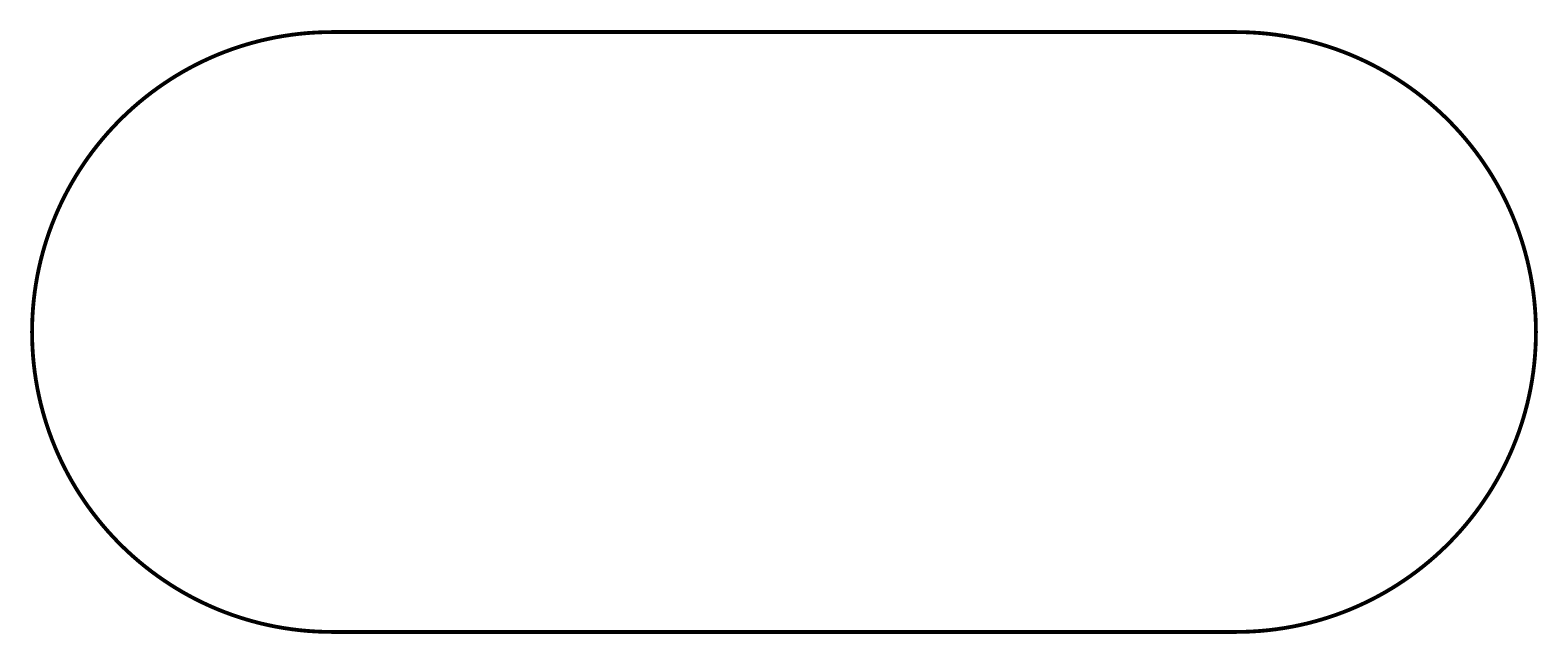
# Model space of a CAD drawing. Extents: x 0.04 to 4, y 0.05 to 1.63.
import ezdxf

# ---------------------------------------------------------------- set-up
doc = ezdxf.new("R2010")
doc.units = 0
doc.header["$LTSCALE"] = 0.166667
doc.layers.add('FOREGROUND', color=7, linetype='CONTINUOUS')

msp = doc.modelspace()

# ---------------------------------------------------------------- linework, layer by layer
at = {"layer": 'FOREGROUND', "linetype": 'CONTINUOUS', "const_width": 0.01}
msp.add_lwpolyline([(3.208333, 0.05), (3.229633, 0.050299), (3.250792, 0.051158), (3.271803, 0.05257), (3.29266, 0.054527), (3.313356, 0.057022), (3.333882, 0.060049), (3.354233, 0.063599), (3.374401, 0.067667), (3.394379, 0.072245), (3.414159, 0.077325), (3.433736, 0.082902), (3.453101, 0.088967), (3.472247, 0.095513), (3.491168, 0.102534), (3.509856, 0.110022), (3.528304, 0.11797), (3.546506, 0.126372), (3.564453, 0.135219), (3.582139, 0.144505), (3.599557, 0.154223), (3.6167, 0.164365), (3.63356, 0.174925), (3.65013, 0.185896), (3.666404, 0.19727), (3.682374, 0.20904), (3.698033, 0.221199), (3.713374, 0.23374), (3.72839, 0.246656), (3.743074, 0.25994), (3.757418, 0.273584), (3.771416, 0.287582), (3.78506, 0.301926), (3.798344, 0.31661), (3.81126, 0.331626), (3.823801, 0.346967), (3.83596, 0.362626), (3.84773, 0.378596), (3.859104, 0.39487), (3.870075, 0.41144), (3.880635, 0.4283), (3.890777, 0.445443), (3.900495, 0.462861), (3.909781, 0.480547), (3.918628, 0.498494), (3.92703, 0.516696), (3.934978, 0.535144), (3.942466, 0.553832), (3.949487, 0.572753), (3.956033, 0.591899), (3.962098, 0.611264), (3.967675, 0.630841), (3.972755, 0.650621), (3.977333, 0.670599), (3.981401, 0.690767), (3.984951, 0.711118), (3.987978, 0.731644), (3.990473, 0.75234), (3.99243, 0.773197), (3.993842, 0.794208), (3.994701, 0.815367), (3.995, 0.836667), (3.995, 0.836667), (3.994701, 0.857969), (3.993842, 0.87913), (3.99243, 0.900145), (3.990472, 0.921004), (3.987976, 0.941702), (3.984949, 0.962231), (3.981397, 0.982585), (3.977329, 1.002755), (3.97275, 1.022735), (3.967668, 1.042518), (3.96209, 1.062096), (3.956024, 1.081463), (3.949476, 1.100612), (3.942454, 1.119534), (3.934964, 1.138224), (3.927014, 1.156674), (3.91861, 1.174877), (3.909761, 1.192826), (3.900473, 1.210514), (3.890753, 1.227933), (3.880608, 1.245077), (3.870046, 1.261938), (3.859073, 1.27851), (3.847696, 1.294785), (3.835924, 1.310756), (3.823762, 1.326415), (3.811218, 1.341757), (3.7983, 1.356774), (3.785013, 1.371458), (3.771366, 1.385803), (3.757365, 1.399801), (3.743018, 1.413446), (3.728331, 1.426729), (3.713312, 1.439645), (3.697968, 1.452186), (3.682306, 1.464345), (3.666333, 1.476115), (3.650056, 1.487488), (3.633482, 1.498458), (3.616619, 1.509017), (3.599473, 1.519159), (3.582052, 1.528875), (3.564363, 1.53816), (3.546412, 1.547006), (3.528208, 1.555406), (3.509756, 1.563353), (3.491065, 1.570839), (3.472141, 1.577858), (3.452991, 1.584403), (3.433623, 1.590465), (3.414044, 1.596039), (3.39426, 1.601117), (3.374279, 1.605693), (3.354108, 1.609758), (3.333754, 1.613306), (3.313224, 1.616329), (3.292526, 1.618821), (3.271666, 1.620775), (3.250652, 1.622183), (3.22949, 1.623038), (3.208188, 1.623333), (0.836521, 1.623333), (0.815224, 1.62303), (0.794068, 1.622168), (0.77306, 1.620753), (0.752206, 1.618792), (0.731513, 1.616294), (0.71099, 1.613264), (0.690642, 1.60971), (0.670477, 1.60564), (0.650502, 1.601059), (0.630725, 1.595976), (0.611152, 1.590398), (0.59179, 1.584331), (0.572647, 1.577782), (0.553729, 1.57076), (0.535044, 1.56327), (0.516599, 1.55532), (0.498401, 1.546917), (0.480457, 1.538069), (0.462774, 1.528781), (0.445359, 1.519062), (0.42822, 1.508919), (0.411363, 1.498358), (0.394796, 1.487387), (0.378525, 1.476013), (0.362558, 1.464242), (0.346902, 1.452083), (0.331564, 1.439542), (0.316551, 1.426626), (0.30187, 1.413342), (0.287529, 1.399698), (0.273534, 1.3857), (0.259892, 1.371356), (0.246611, 1.356673), (0.233698, 1.341658), (0.22116, 1.326317), (0.209003, 1.310659), (0.197236, 1.29469), (0.185864, 1.278417), (0.174896, 1.261848), (0.164339, 1.244989), (0.154198, 1.227848), (0.144483, 1.210431), (0.135199, 1.192746), (0.126353, 1.174801), (0.117954, 1.156601), (0.110008, 1.138154), (0.102521, 1.119468), (0.095502, 1.100549), (0.088957, 1.081405), (0.082894, 1.062042), (0.077319, 1.042468), (0.072239, 1.022689), (0.067663, 1.002714), (0.063596, 0.982548), (0.060046, 0.9622), (0.05702, 0.941676), (0.054526, 0.920983), (0.052569, 0.900128), (0.051158, 0.879119), (0.050299, 0.857963), (0.05, 0.836667), (0.05, 0.836667), (0.050299, 0.815367), (0.051158, 0.794208), (0.05257, 0.773197), (0.054527, 0.75234), (0.057022, 0.731644), (0.060049, 0.711118), (0.063599, 0.690767), (0.067667, 0.670599), (0.072245, 0.650621), (0.077325, 0.630841), (0.082902, 0.611264), (0.088967, 0.591899), (0.095513, 0.572753), (0.102534, 0.553832), (0.110022, 0.535144), (0.11797, 0.516696), (0.126372, 0.498494), (0.135219, 0.480547), (0.144505, 0.462861), (0.154223, 0.445443), (0.164365, 0.4283), (0.174925, 0.41144), (0.185896, 0.39487), (0.19727, 0.378596), (0.20904, 0.362626), (0.221199, 0.346967), (0.23374, 0.331626), (0.246656, 0.31661), (0.25994, 0.301926), (0.273584, 0.287582), (0.287582, 0.273584), (0.301926, 0.25994), (0.31661, 0.246656), (0.331626, 0.23374), (0.346967, 0.221199), (0.362626, 0.20904), (0.378596, 0.19727), (0.39487, 0.185896), (0.41144, 0.174925), (0.4283, 0.164365), (0.445443, 0.154223), (0.462861, 0.144505), (0.480547, 0.135219), (0.498494, 0.126372), (0.516696, 0.11797), (0.535144, 0.110022), (0.553832, 0.102534), (0.572753, 0.095513), (0.591899, 0.088967), (0.611264, 0.082902), (0.630841, 0.077325), (0.650621, 0.072245), (0.670599, 0.067667), (0.690767, 0.063599), (0.711118, 0.060049), (0.731644, 0.057022), (0.75234, 0.054527), (0.773197, 0.05257), (0.794208, 0.051158), (0.815367, 0.050299), (0.836667, 0.05)], close=True, dxfattribs=at)

doc.saveas('drawing.dxf')
